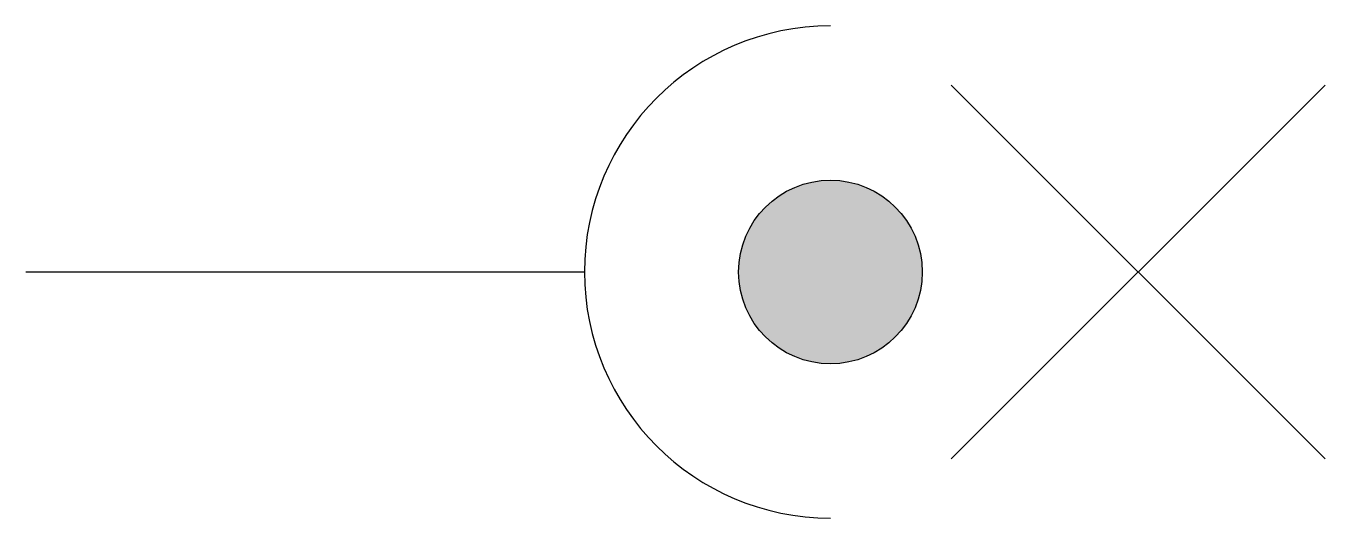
# Model space of a CAD drawing. Extents: x 0 to 4.95, y -0.94 to 0.94.
import ezdxf

# ---------------------------------------------------------------- set-up
doc = ezdxf.new("R2010")
doc.units = 0
doc.layers.get('0').update_dxf_attribs({"lineweight": 25})

msp = doc.modelspace()

# ---------------------------------------------------------------- hatches: boundary and pattern name
h = msp.add_hatch(color=256)
h.dxf.hatch_style = 1
edge = h.paths.add_edge_path()
edge.add_arc((3.0666, 0), 0.35, 0, 360)

# ---------------------------------------------------------------- linework, layer by layer
for p, q in [((3.527, -0.7126), (4.9521, 0.7126)), ((4.9521, -0.7126), (3.527, 0.7126)), ((2.1291, 0), (0, 0))]:
    msp.add_line(p, q)
msp.add_circle((3.0666, 0), 0.35)
msp.add_arc((3.0666, 0), 0.9375, 90, 270)

doc.saveas('drawing.dxf')
